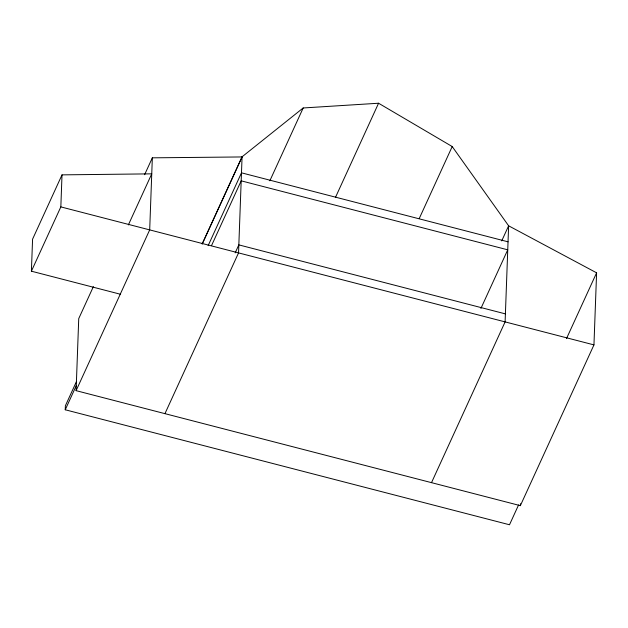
<?xml version="1.0" encoding="UTF-8"?>
<svg xmlns="http://www.w3.org/2000/svg" width="628" height="628" viewBox="0 0 628 628"><rect width="100%" height="100%" fill="white"/><g stroke="black" fill="none" stroke-linecap="round" stroke-linejoin="round"><path stroke-width="0.94" d="M120.254 294.194L31.4 271.194L32.578 239.174L62.015 174.867L151.748 173.846L128.355 224.934M31.4 271.194L60.838 206.895L62.015 174.867M518.571 504.951L509.504 524.765L65.241 409.77L65.383 405.767L76.428 381.651M202.224 243.852L242.07 156.812L303.191 107.969L378.574 103.235L452.207 146.544L508.625 225.805L596.6 272.827L593.955 344.89L520.361 505.65L76.098 390.655L78.736 318.6L93.376 286.619M202.216 243.994L242.063 156.945L152.337 157.832L149.692 229.887L76.098 390.655M242.07 156.812L238.546 252.888L164.944 413.656M520.361 505.65L520.431 503.703M144.605 174.71L152.337 157.832M65.241 409.77L76.278 385.655M208.135 245.658L241.482 172.826L508.044 241.819M211.503 245.666L241.191 180.833L507.746 249.826L480.907 308.45M235.178 252.88L238.836 244.881L505.399 313.882M269.844 180.801L303.191 107.969M335.478 197.388L378.574 103.235M419.269 218.489L452.207 146.544M501.717 240.909L508.625 225.805L505.108 321.889L431.507 482.657M566.511 338.555L596.6 272.827M60.838 206.895L593.955 344.89"/></g></svg>
